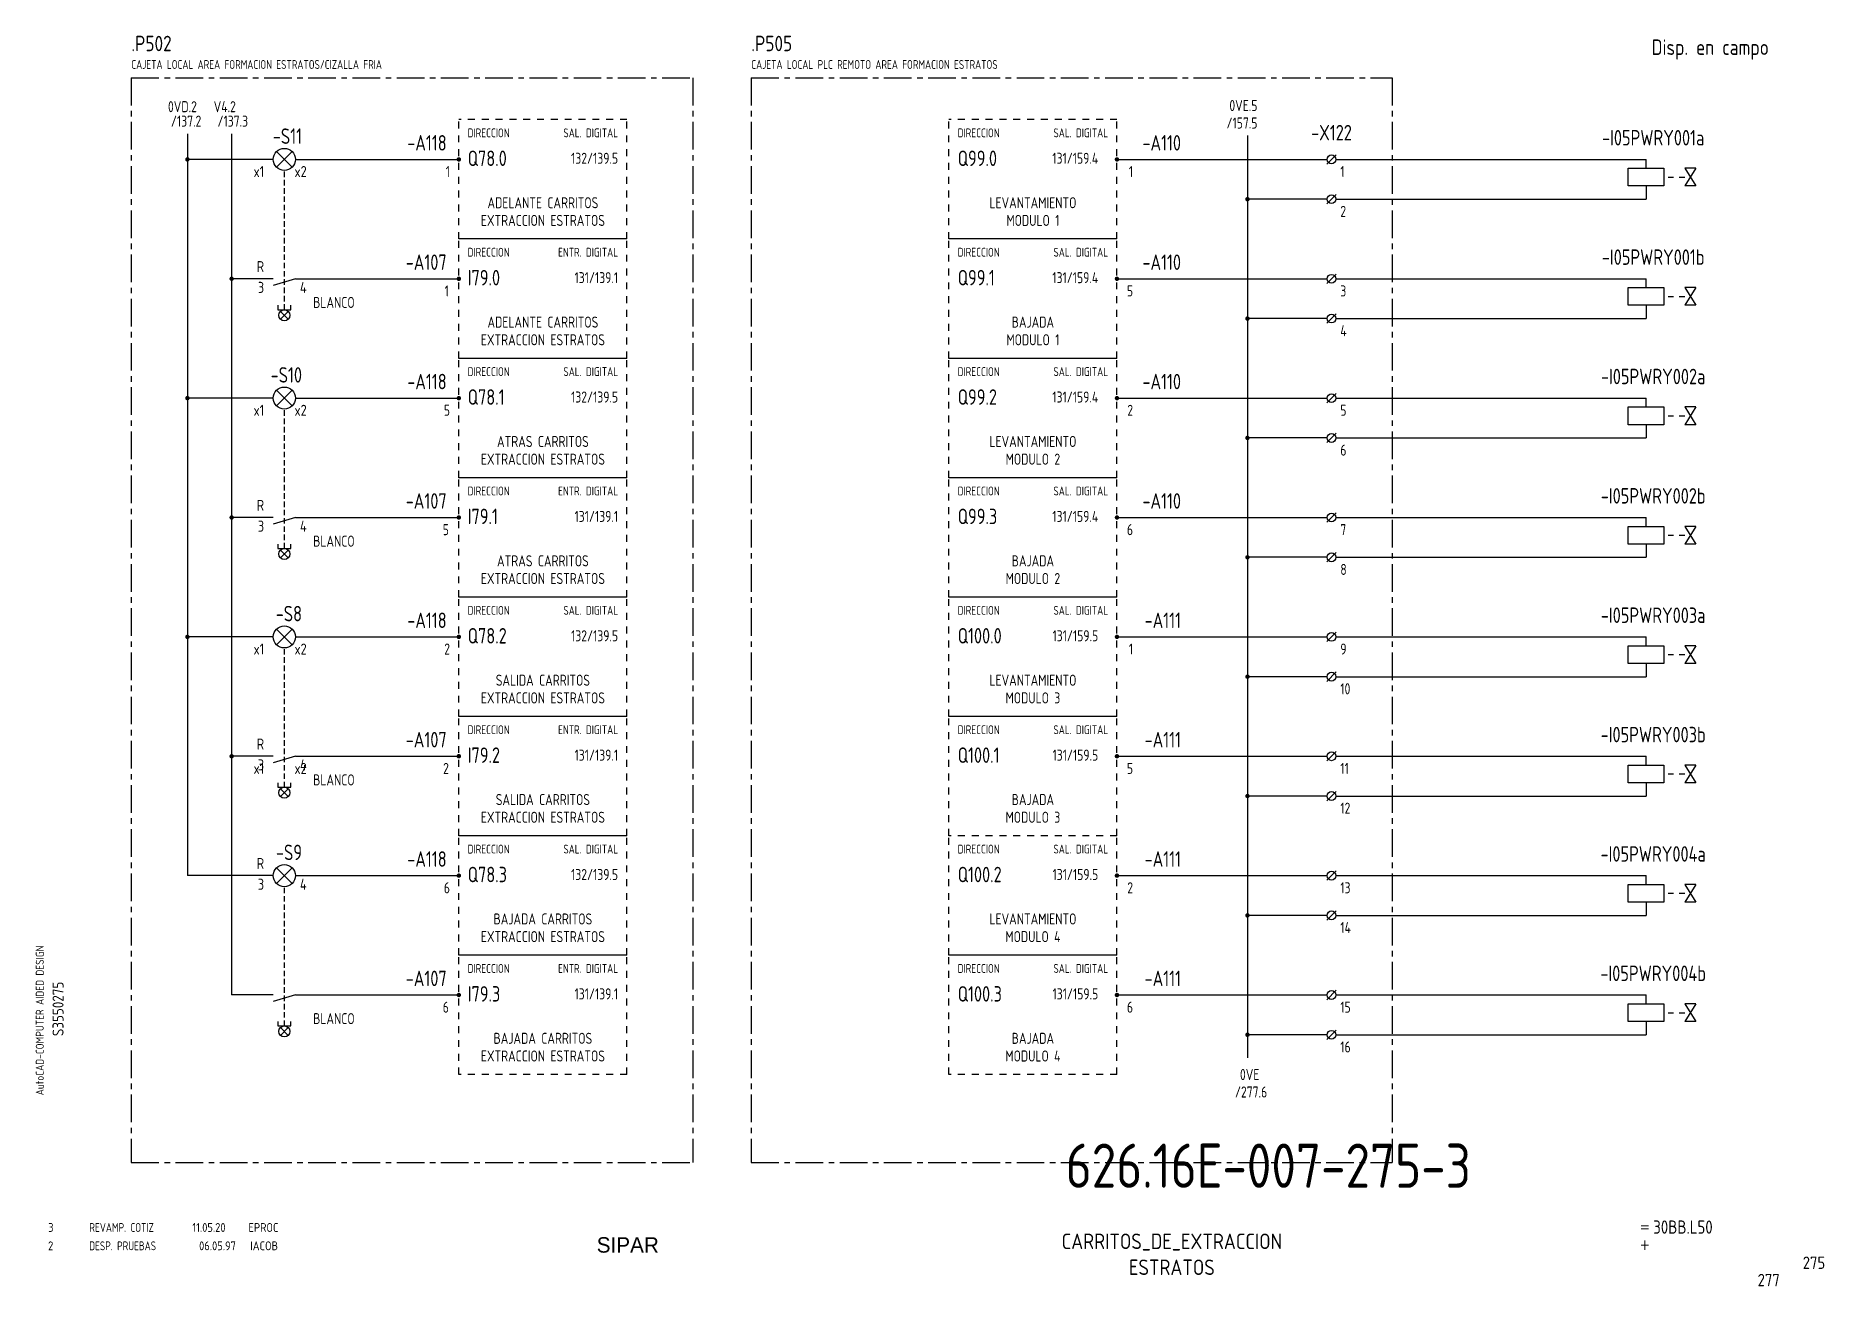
# Model space of a CAD drawing. Extents: x 10 to 414, y 6 to 288.
import ezdxf
from ezdxf.enums import TextEntityAlignment as Align

# ---------------------------------------------------------------- set-up
doc = ezdxf.new("R2010")
doc.units = 0
doc.header["$LTSCALE"] = 5
doc.header["$MEASUREMENT"] = 0
for name, pattern in [('CENTER', [2, 1.25, -0.25, 0.25, -0.25]), ('HIDDEN', [0.375, 0.25, -0.125]), ('HIDDEN1', [0.625, 0.3125, -0.3125])]:
    doc.linetypes.add(name, pattern=pattern)
doc.layers.get('0').update_dxf_attribs({"linetype": 'CONTINUOUS'})
doc.layers.add('CART', color=7, linetype='CONTINUOUS')
doc.styles.add('DIN', font='DIN.shx', dxfattribs={"width": 0.85})
doc.styles.add('N', font='ROMANS', dxfattribs={"width": 0.85, "height": 3})
doc.styles.add('SIMPLEX', font='SIMPLEX', dxfattribs={"width": 0.85})
doc.styles.add('X', font='UNIV.SHX', dxfattribs={"height": 3.5})

# ---------------------------------------------------------------- blocks, each defined once
blk = doc.blocks.new('B5-3')
at = {"linetype": 'Continuous', "const_width": 0.5}
blk.add_lwpolyline([(-0.25, 0, 1), (0.25, 0, 1)], format="xyb", close=True, dxfattribs=at)
blk = doc.blocks.new('NORMALE')
at = {"linetype": 'Continuous'}
blk.add_line((-1.06, -1.06), (1.06, 1.06), dxfattribs=at)
at = {"color": 7}
blk.add_circle((0, 0), 1, dxfattribs=at)
at = {"color": 7, "style": 'SIMPLEX', "flags": 9}
for tag, p in [('QUADRO', (-7.5, 4)), ('SEZIONE', (-7.5, 2.5)), ('NUMO', (-7.5, 1)), ('NUMM', (-7.5, -0.5)), ('NOTEM', (-7.5, -2)), ('NOTEV', (-7.5, -3.5)), ('UTENZA', (-7.5, -5)), ('RIP', (-7.5, -6.5)), ('RAGGIO', (-7.5, -8))]:
    blk.add_attdef(tag, p, '', height=1, dxfattribs=at)
at = {"color": 3, "style": 'SIMPLEX', "flags": 8}
for tag, p in [('NUMI', (1.5, 0.5)), ('MORSETTIERA', (1.5, -2.5))]:
    blk.add_attdef(tag, p, '', height=2, dxfattribs=at)
blk = doc.blocks.new('REV2')
at = {"color": 3, "style": 'DIN'}
for s, width, p in [('2', 0.9, (12.45, 13.79)), ('DESP. PRUEBAS', 0.8, (21.76, 13.79)), ('06.05.97', 0.9, (46.59, 13.79)), ('IACOB', 0.9, (58.16, 13.79))]:
    blk.add_text(s, height=2, dxfattribs=dict(at, width=width)).set_placement(p)
blk = doc.blocks.new('LUM')
at = {"style": 'DIN', "width": 0.85}
for s, p in [('x1', (-4.57, -4)), ('x2', (5.06, -4)), ('R', (-4.57, -25.5)), ('3', (-4.57, -30.2)), ('4', (5.06, -30.2))]:
    blk.add_text(s, height=2.5, dxfattribs=at).set_placement(p, align=Align.RIGHT)

msp = doc.modelspace()

# ---------------------------------------------------------------- linework, layer by layer
at = {"color": 3, "linetype": 'CENTER'}
for p, q in [((31.27, 279), (158.24, 279)), ((31.27, 279), (31.27, 33.63)), ((158.24, 279), (158.24, 33.63)), ((171.42, 279), (171.42, 33.63)), ((171.42, 279), (316.27, 279)), ((316.27, 279), (316.27, 33.63)), ((31.27, 33.63), (158.24, 33.63)), ((171.42, 33.63), (316.27, 33.63))]:
    msp.add_line(p, q, dxfattribs=at)
at = {"linetype": 'HIDDEN1'}
for p, q in [((143.31, 269.53), (105.31, 269.53)), ((105.31, 242.53), (105.31, 269.53)), ((143.31, 242.53), (143.31, 269.53)), ((254.09, 269.53), (216.09, 269.53)), ((216.09, 242.53), (216.09, 269.53)), ((254.09, 242.53), (254.09, 269.53)), ((105.31, 215.53), (105.31, 242.53)), ((143.31, 215.53), (143.31, 242.53)), ((216.09, 215.53), (216.09, 242.53)), ((254.09, 215.53), (254.09, 242.53)), ((105.31, 188.53), (105.31, 215.53)), ((143.31, 188.53), (143.31, 215.53)), ((216.09, 188.53), (216.09, 215.53)), ((254.09, 188.53), (254.09, 215.53)), ((105.31, 161.53), (105.31, 188.53)), ((143.31, 161.53), (143.31, 188.53)), ((216.09, 161.53), (216.09, 188.53)), ((254.09, 161.53), (254.09, 188.53)), ((143.31, 161.53), (105.31, 161.53)), ((105.31, 134.53), (105.31, 161.53)), ((143.31, 134.53), (143.31, 161.53)), ((216.09, 134.53), (216.09, 161.53)), ((254.09, 134.53), (254.09, 161.53)), ((105.31, 107.53), (105.31, 134.53)), ((143.31, 107.53), (143.31, 134.53)), ((216.09, 107.53), (216.09, 134.53)), ((254.09, 107.53), (254.09, 134.53)), ((105.31, 80.53), (105.31, 107.53)), ((143.31, 107.53), (105.31, 107.53)), ((143.31, 80.53), (143.31, 107.53)), ((254.09, 107.53), (216.09, 107.53)), ((216.09, 80.53), (216.09, 107.53)), ((254.09, 80.53), (254.09, 107.53)), ((105.31, 53.53), (105.31, 80.53)), ((143.31, 53.53), (143.31, 80.53)), ((216.09, 53.53), (216.09, 80.53)), ((254.09, 53.53), (254.09, 80.53)), ((143.31, 53.53), (105.31, 53.53)), ((254.09, 53.53), (216.09, 53.53))]:
    msp.add_line(p, q, dxfattribs=at)
at = {"linetype": 'Continuous'}
for p, q in [((43.95, 266.35), (43.95, 98.53)), ((53.95, 266.35), (53.95, 71.53)), ((283.59, 265.91), (283.59, 57.28)), ((67.63, 258.76), (64.1, 262.3)), ((64.1, 258.76), (67.63, 262.3)), ((373.69, 258.53), (373.69, 260.53)), ((369.69, 258.53), (377.69, 258.53)), ((369.69, 254.53), (369.69, 258.53)), ((377.69, 258.53), (377.69, 254.53)), ((384.94, 258.53), (382.44, 258.53)), ((384.94, 258.53), (382.44, 254.53)), ((382.44, 258.53), (384.94, 254.53)), ((301.59, 251.53), (283.59, 251.53)), ((377.69, 254.53), (369.69, 254.53)), ((373.69, 254.53), (373.69, 251.53)), ((384.94, 254.53), (382.44, 254.53)), ((143.31, 242.53), (105.31, 242.53)), ((254.09, 242.53), (216.09, 242.53)), ((369.69, 231.53), (377.69, 231.53)), ((369.69, 227.53), (369.69, 231.53)), ((373.69, 231.53), (373.69, 233.53)), ((377.69, 231.53), (377.69, 227.53)), ((382.44, 231.53), (384.94, 227.53)), ((384.94, 231.53), (382.44, 227.53)), ((384.94, 231.53), (382.44, 231.53)), ((377.69, 227.53), (369.69, 227.53)), ((373.69, 227.53), (373.69, 224.53)), ((384.94, 227.53), (382.44, 227.53)), ((64.98, 224.39), (66.75, 226.16)), ((66.75, 224.39), (64.98, 226.16)), ((301.59, 224.53), (283.59, 224.53)), ((143.31, 215.53), (105.31, 215.53)), ((254.09, 215.53), (216.09, 215.53)), ((67.63, 204.76), (64.1, 208.3)), ((64.1, 204.76), (67.63, 208.3)), ((373.69, 204.53), (373.69, 206.53)), ((369.69, 204.53), (377.69, 204.53)), ((369.69, 200.53), (369.69, 204.53)), ((377.69, 204.53), (377.69, 200.53)), ((382.44, 204.53), (384.94, 200.53)), ((384.94, 204.53), (382.44, 200.53)), ((384.94, 204.53), (382.44, 204.53)), ((377.69, 200.53), (369.69, 200.53)), ((373.69, 200.53), (373.69, 197.53)), ((384.94, 200.53), (382.44, 200.53)), ((301.59, 197.53), (283.59, 197.53)), ((143.31, 188.53), (105.31, 188.53)), ((254.09, 188.53), (216.09, 188.53)), ((373.69, 177.53), (373.69, 179.53)), ((369.69, 177.53), (377.69, 177.53)), ((369.69, 173.53), (369.69, 177.53)), ((377.69, 177.53), (377.69, 173.53)), ((382.44, 177.53), (384.94, 173.53)), ((384.94, 177.53), (382.44, 173.53)), ((384.94, 177.53), (382.44, 177.53)), ((64.98, 170.39), (66.75, 172.16)), ((66.75, 170.39), (64.98, 172.16)), ((301.59, 170.53), (283.59, 170.53)), ((377.69, 173.53), (369.69, 173.53)), ((373.69, 173.53), (373.69, 170.53)), ((384.94, 173.53), (382.44, 173.53)), ((143.31, 161.53), (105.31, 161.53)), ((254.09, 161.53), (216.09, 161.53)), ((67.63, 150.76), (64.1, 154.3)), ((64.1, 150.76), (67.63, 154.3)), ((369.69, 150.53), (377.69, 150.53)), ((369.69, 146.53), (369.69, 150.53)), ((373.69, 150.53), (373.69, 152.53)), ((377.69, 150.53), (377.69, 146.53)), ((382.44, 150.53), (384.94, 146.53)), ((384.94, 150.53), (382.44, 146.53)), ((384.94, 150.53), (382.44, 150.53)), ((377.69, 146.53), (369.69, 146.53)), ((373.69, 146.53), (373.69, 143.53)), ((384.94, 146.53), (382.44, 146.53)), ((301.59, 143.53), (283.59, 143.53)), ((143.31, 134.53), (105.31, 134.53)), ((254.09, 134.53), (216.09, 134.53)), ((373.69, 123.53), (373.69, 125.53)), ((369.69, 123.53), (377.69, 123.53)), ((369.69, 119.53), (369.69, 123.53)), ((377.69, 123.53), (377.69, 119.53)), ((382.44, 123.53), (384.94, 119.53)), ((384.94, 123.53), (382.44, 119.53)), ((384.94, 123.53), (382.44, 123.53)), ((64.98, 116.39), (66.75, 118.16)), ((66.75, 116.39), (64.98, 118.16)), ((377.69, 119.53), (369.69, 119.53)), ((373.69, 119.53), (373.69, 116.53)), ((384.94, 119.53), (382.44, 119.53)), ((301.59, 116.53), (283.59, 116.53)), ((143.31, 107.53), (105.31, 107.53)), ((67.63, 96.76), (64.1, 100.3)), ((64.1, 96.76), (67.63, 100.3)), ((373.69, 96.53), (373.69, 98.53)), ((369.69, 96.53), (377.69, 96.53)), ((369.69, 92.53), (369.69, 96.53)), ((377.69, 96.53), (377.69, 92.53)), ((384.94, 96.53), (382.44, 96.53)), ((384.94, 96.53), (382.44, 92.53)), ((382.44, 96.53), (384.94, 92.53)), ((301.59, 89.53), (283.59, 89.53)), ((377.69, 92.53), (369.69, 92.53)), ((373.69, 92.53), (373.69, 89.53)), ((384.94, 92.53), (382.44, 92.53)), ((143.31, 80.53), (105.31, 80.53)), ((254.09, 80.53), (216.09, 80.53)), ((369.69, 69.53), (377.69, 69.53)), ((369.69, 65.53), (369.69, 69.53)), ((373.69, 69.53), (373.69, 71.53)), ((377.69, 69.53), (377.69, 65.53)), ((384.94, 69.53), (382.44, 69.53)), ((384.94, 69.53), (382.44, 65.53)), ((382.44, 69.53), (384.94, 65.53)), ((377.69, 65.53), (369.69, 65.53)), ((373.69, 65.53), (373.69, 62.53)), ((384.94, 65.53), (382.44, 65.53)), ((64.98, 62.39), (66.75, 64.16)), ((66.75, 62.39), (64.98, 64.16)), ((301.59, 62.53), (283.59, 62.53))]:
    msp.add_line(p, q, dxfattribs=at)
for p, q in [((63.36, 260.53), (43.95, 260.53)), ((68.36, 260.53), (73.36, 260.53)), ((73.36, 260.53), (105.31, 260.53)), ((254.09, 260.53), (301.59, 260.53)), ((303.59, 260.53), (373.69, 260.53)), ((378.69, 256.53), (379.94, 256.53)), ((381.19, 256.53), (382.44, 256.53)), ((303.59, 251.53), (373.69, 251.53)), ((63.36, 233.53), (53.95, 233.53)), ((68.36, 233.53), (63.36, 232.03)), ((68.36, 233.53), (73.36, 233.53)), ((73.36, 233.53), (105.31, 233.53)), ((254.09, 233.53), (301.59, 233.53)), ((303.59, 233.53), (373.69, 233.53)), ((64.36, 227.53), (64.36, 226.53)), ((64.36, 226.53), (67.36, 226.53)), ((67.36, 226.53), (67.36, 227.53)), ((378.69, 229.53), (379.94, 229.53)), ((381.19, 229.53), (382.44, 229.53)), ((303.59, 224.53), (373.69, 224.53)), ((63.36, 206.53), (43.95, 206.53)), ((63.36, 206.53), (60.86, 206.53)), ((68.36, 206.53), (73.36, 206.53)), ((73.36, 206.53), (105.31, 206.53)), ((254.09, 206.53), (301.59, 206.53)), ((303.59, 206.53), (373.69, 206.53)), ((378.69, 202.53), (379.94, 202.53)), ((381.19, 202.53), (382.44, 202.53)), ((303.59, 197.53), (373.69, 197.53)), ((63.36, 179.53), (53.95, 179.53)), ((63.36, 179.53), (60.36, 179.53)), ((68.36, 179.53), (63.36, 178.03)), ((68.36, 179.53), (73.36, 179.53)), ((73.36, 179.53), (105.31, 179.53)), ((254.09, 179.53), (301.59, 179.53)), ((303.59, 179.53), (373.69, 179.53)), ((378.69, 175.53), (379.94, 175.53)), ((381.19, 175.53), (382.44, 175.53)), ((64.36, 173.53), (64.36, 172.53)), ((64.36, 172.53), (67.36, 172.53)), ((67.36, 172.53), (67.36, 173.53)), ((303.59, 170.53), (373.69, 170.53)), ((63.36, 152.53), (43.95, 152.53)), ((63.36, 152.53), (60.86, 152.53)), ((68.36, 152.53), (73.36, 152.53)), ((73.36, 152.53), (105.31, 152.53)), ((254.09, 152.53), (301.59, 152.53)), ((303.59, 152.53), (373.69, 152.53)), ((378.69, 148.53), (379.94, 148.53)), ((381.19, 148.53), (382.44, 148.53)), ((303.59, 143.53), (373.69, 143.53)), ((63.36, 125.53), (53.95, 125.53)), ((63.36, 125.53), (60.36, 125.53)), ((68.36, 125.53), (63.36, 124.03)), ((68.36, 125.53), (73.36, 125.53)), ((73.36, 125.53), (105.31, 125.53)), ((254.09, 125.53), (301.59, 125.53)), ((303.59, 125.53), (373.69, 125.53)), ((378.69, 121.53), (379.94, 121.53)), ((381.19, 121.53), (382.44, 121.53)), ((64.36, 119.53), (64.36, 118.53)), ((64.36, 118.53), (67.36, 118.53)), ((67.36, 118.53), (67.36, 119.53)), ((303.59, 116.53), (373.69, 116.53)), ((63.36, 98.53), (43.95, 98.53)), ((63.36, 98.53), (60.86, 98.53)), ((68.36, 98.53), (73.36, 98.53)), ((73.36, 98.53), (105.31, 98.53)), ((254.09, 98.53), (301.59, 98.53)), ((303.59, 98.53), (373.69, 98.53)), ((378.69, 94.53), (379.94, 94.53)), ((381.19, 94.53), (382.44, 94.53)), ((303.59, 89.53), (373.69, 89.53)), ((63.36, 71.53), (53.95, 71.53)), ((63.36, 71.53), (60.36, 71.53)), ((68.36, 71.53), (63.36, 70.03)), ((68.36, 71.53), (73.36, 71.53)), ((73.36, 71.53), (105.31, 71.53)), ((254.09, 71.53), (301.59, 71.53)), ((303.59, 71.53), (373.69, 71.53)), ((64.36, 65.53), (64.36, 64.53)), ((67.36, 64.53), (67.36, 65.53)), ((378.69, 67.53), (379.94, 67.53)), ((381.19, 67.53), (382.44, 67.53)), ((64.36, 64.53), (67.36, 64.53)), ((303.59, 62.53), (373.69, 62.53))]:
    msp.add_line(p, q)
at = {"linetype": 'HIDDEN'}
for p, q in [((65.86, 226.53), (65.86, 258.03)), ((65.86, 172.53), (65.86, 204.03)), ((65.86, 118.53), (65.86, 150.03)), ((65.86, 64.53), (65.86, 96.03))]:
    msp.add_line(p, q, dxfattribs=at)
for centre in [(65.86, 260.53), (65.86, 206.53), (65.86, 152.53), (65.86, 98.53)]:
    msp.add_circle(centre, 2.5)
at = {"linetype": 'Continuous'}
for centre in [(65.86, 225.28), (65.86, 171.28), (65.86, 117.28), (65.86, 63.28)]:
    msp.add_circle(centre, 1.25, dxfattribs=at)

# ---------------------------------------------------------------- block references
for p in [(43.95, 260.53), (105.31, 260.53), (53.95, 233.53), (105.31, 233.53), (43.95, 206.53), (105.31, 206.53), (53.95, 179.53), (105.31, 179.53), (43.95, 152.53), (105.31, 152.53), (53.95, 125.53), (105.31, 125.53), (105.31, 98.53), (105.31, 71.53)]:
    msp.add_blockref('B5-3', p)
for name, p in [('LUM', (65.86, 260.53)), ('NORMALE', (302.59, 260.53)), ('NORMALE', (302.59, 251.53)), ('NORMALE', (302.59, 233.53)), ('NORMALE', (302.59, 224.53)), ('NORMALE', (302.59, 206.53)), ('LUM', (65.86, 206.53)), ('NORMALE', (302.59, 197.53)), ('NORMALE', (302.59, 179.53)), ('NORMALE', (302.59, 170.53)), ('LUM', (65.86, 152.53)), ('NORMALE', (302.59, 152.53)), ('NORMALE', (302.59, 143.53)), ('NORMALE', (302.59, 125.53)), ('LUM', (65.86, 125.53)), ('NORMALE', (302.59, 116.53)), ('NORMALE', (302.59, 98.53)), ('NORMALE', (302.59, 89.53)), ('NORMALE', (302.59, 71.53)), ('NORMALE', (302.59, 62.53)), ('REV2', (0, 0))]:
    msp.add_blockref(name, p, dxfattribs=at)
at = {"xscale": -1}
for p in [(254.09, 260.53), (283.59, 251.53), (254.09, 233.53), (283.59, 224.53), (254.09, 206.53), (283.59, 197.53), (254.09, 179.53), (283.59, 170.53), (254.09, 152.53), (283.59, 143.53), (254.09, 125.53), (283.59, 116.53), (254.09, 98.53), (283.59, 89.53), (254.09, 71.53), (283.59, 62.53)]:
    msp.add_blockref('B5-3', p, dxfattribs=at)

# ---------------------------------------------------------------- texts
at = {"color": 3, "style": 'DIN'}
for s, height, width, p in [('.P502', 3.5, 0.85, (31.27, 285)), ('.P505', 3.5, 0.85, (171.42, 285)), ('Q78.0', 3.5, 0.8, (107.31, 259.03)), ('Q99.0', 3.5, 0.8, (218.09, 259.03)), ('I79.0', 3.5, 0.8, (107.31, 232.03)), ('Q99.1', 3.5, 0.8, (218.09, 232.03)), ('Q78.1', 3.5, 0.8, (107.31, 205.03)), ('Q99.2', 3.5, 0.8, (218.09, 205.03)), ('I79.1', 3.5, 0.8, (107.31, 178.03)), ('Q99.3', 3.5, 0.8, (218.09, 178.03)), ('Q78.2', 3.5, 0.8, (107.31, 151.03)), ('Q100.0', 3.5, 0.8, (218.09, 151.03)), ('I79.2', 3.5, 0.8, (107.31, 124.03)), ('Q100.1', 3.5, 0.8, (218.09, 124.03)), ('Q78.3', 3.5, 0.8, (107.31, 97.03)), ('Q100.2', 3.5, 0.8, (218.09, 97.03)), ('I79.3', 3.5, 0.8, (107.31, 70.03)), ('Q100.3', 3.5, 0.8, (218.09, 70.03)), ('3', 2, 0.9, (12.48, 17.94)), ('REVAMP. COTIZ', 2, 0.8, (21.79, 17.94)), ('11.05.20', 2, 0.9, (45.07, 17.94)), ('EPROC', 2, 0.9, (57.75, 17.94))]:
    msp.add_text(s, height=height, dxfattribs=dict(at, width=width)).set_placement(p)
at = {"color": 2, "style": 'DIN', "width": 0.85}
msp.add_text('Disp. en campo', height=3.5, dxfattribs=at).set_placement((374.97, 284.16))
at = {"style": 'DIN', "width": 0.8}
for s, height, p in [('CAJETA LOCAL AREA FORMACION ESTRATOS/CIZALLA FRIA', 2, (31.27, 281)), ('CAJETA LOCAL PLC REMOTO AREA FORMACION ESTRATOS', 2, (171.42, 281)), ('1', 2.5, (304.59, 256.53)), ('2', 2.5, (304.59, 247.53)), ('3', 2.5, (304.59, 229.53)), ('4', 2.5, (304.59, 220.53)), ('5', 2.5, (304.59, 202.53)), ('6', 2.5, (304.59, 193.53)), ('7', 2.5, (304.59, 175.53)), ('8', 2.5, (304.59, 166.53)), ('9', 2.5, (304.59, 148.53)), ('10', 2.5, (304.59, 139.53)), ('11', 2.5, (304.59, 121.53)), ('12', 2.5, (304.59, 112.53)), ('13', 2.5, (304.59, 94.53)), ('14', 2.5, (304.59, 85.53)), ('15', 2.5, (304.59, 67.53)), ('16', 2.5, (304.59, 58.53))]:
    msp.add_text(s, height=height, dxfattribs=at).set_placement(p)
for s, p in [('0VD.2', (46.09, 271.21)), ('V4.2', (54.9, 271.21)), ('0VE.5', (285.85, 271.46)), ('/137.2', (47.09, 267.94)), ('/137.3', (57.66, 267.94)), ('/157.5', (285.85, 267.51)), ('1', (103.31, 256.53)), ('132/139.5', (141.31, 259.53)), ('131/159.4', (249.85, 259.53)), ('1', (257.73, 256.53)), ('131/139.1', (141.31, 232.53)), ('131/159.4', (249.85, 232.53)), ('1', (103.06, 229.53)), ('5', (257.73, 229.53)), ('BLANCO', (81.75, 226.93)), ('132/139.5', (141.31, 205.53)), ('131/159.4', (249.85, 205.53)), ('5', (103.31, 202.53)), ('2', (257.73, 202.53)), ('5', (103.06, 175.53)), ('131/139.1', (141.31, 178.53)), ('131/159.4', (249.85, 178.53)), ('6', (257.73, 175.53)), ('BLANCO', (81.75, 172.93)), ('132/139.5', (141.31, 151.53)), ('131/159.5', (249.85, 151.53)), ('2', (103.31, 148.53)), ('1', (257.73, 148.53)), ('131/139.1', (141.31, 124.53)), ('131/159.5', (249.85, 124.53)), ('BLANCO', (81.75, 118.93)), ('2', (103.06, 121.53)), ('5', (257.73, 121.53)), ('132/139.5', (141.31, 97.53)), ('131/159.5', (249.85, 97.53)), ('6', (103.31, 94.53)), ('2', (257.73, 94.53)), ('131/139.1', (141.31, 70.53)), ('131/159.5', (249.85, 70.53)), ('6', (103.06, 67.53)), ('6', (257.73, 67.53)), ('BLANCO', (81.75, 64.93)), ('0VE', (286.29, 52.29)), ('/277.6', (288.05, 48.34))]:
    msp.add_text(s, height=2.5, dxfattribs=at).set_placement(p, align=Align.RIGHT)
at = {"color": 3, "style": 'DIN', "width": 0.8}
for s, p in [('-S11', (69.86, 264.04)), ('-A118', (102.56, 262.53)), ('-A110', (268.57, 262.53)), ('-A107', (102.56, 235.53)), ('-A110', (268.57, 235.53)), ('-S10', (69.86, 210.04)), ('-A118', (102.56, 208.53)), ('-A110', (268.57, 208.53)), ('-A107', (102.56, 181.53)), ('-A110', (268.57, 181.53)), ('-S8', (69.86, 156.04)), ('-A118', (102.56, 154.53)), ('-A111', (268.57, 154.53)), ('-A107', (102.56, 127.53)), ('-A111', (268.57, 127.53)), ('-S9', (69.86, 102.04)), ('-A118', (102.56, 100.53)), ('-A111', (268.57, 100.53)), ('-A107', (102.56, 73.53)), ('-A111', (268.57, 73.53))]:
    msp.add_text(s, height=3.5, dxfattribs=at).set_placement(p, align=Align.RIGHT)
at = {"color": 1, "style": 'DIN', "width": 0.8}
for p in [(107.31, 265.53), (218.09, 265.53), (107.31, 238.53), (218.09, 238.53), (107.31, 211.53), (218.09, 211.53), (107.31, 184.53), (218.09, 184.53), (107.31, 157.53), (218.09, 157.53), (107.31, 130.53), (218.09, 130.53), (107.31, 103.53), (218.09, 103.53), (107.31, 76.53), (218.09, 76.53)]:
    msp.add_text('DIRECCION', height=2, dxfattribs=at).set_placement(p)
at = {"color": 1, "linetype": 'Continuous', "style": 'DIN', "width": 0.8}
for p in [(141.31, 265.53), (141.31, 211.53), (141.31, 157.53), (141.31, 103.53)]:
    msp.add_text('SAL. DIGITAL', height=2, dxfattribs=at).set_placement(p, align=Align.RIGHT)
at = {"color": 1, "style": 'DIN', "width": 0.8}
for s, p in [('SAL. DIGITAL', (252.09, 265.53)), ('ENTR. DIGITAL', (141.31, 238.53)), ('SAL. DIGITAL', (252.09, 238.53)), ('SAL. DIGITAL', (252.09, 211.53)), ('ENTR. DIGITAL', (141.31, 184.53)), ('SAL. DIGITAL', (252.09, 184.53)), ('SAL. DIGITAL', (252.09, 157.53)), ('ENTR. DIGITAL', (141.31, 130.53)), ('SAL. DIGITAL', (252.09, 130.53)), ('SAL. DIGITAL', (252.09, 103.53)), ('ENTR. DIGITAL', (141.31, 76.53)), ('SAL. DIGITAL', (252.09, 76.53))]:
    msp.add_text(s, height=2, dxfattribs=at).set_placement(p, align=Align.RIGHT)
at = {"color": 3, "style": 'DIN', "width": 0.8}
for s, p in [('-X122', (302.59, 264.83)), ('-I05PWRY001a', (375.31, 263.68)), ('-I05PWRY001b', (375.31, 236.68)), ('-I05PWRY002a', (375.31, 209.68)), ('-I05PWRY002b', (375.31, 182.68)), ('-I05PWRY003a', (375.31, 155.68)), ('-I05PWRY003b', (375.31, 128.68)), ('-I05PWRY004a', (375.31, 101.68)), ('-I05PWRY004b', (375.31, 74.68))]:
    msp.add_text(s, height=3.5, dxfattribs=at).set_placement(p, align=Align.CENTER)
at = {"style": 'DIN', "width": 0.8}
for s, p in [('ADELANTE CARRITOS', (124.31, 249.48)), ('LEVANTAMIENTO', (235.09, 249.48)), ('EXTRACCION ESTRATOS', (124.31, 245.48)), ('MODULO 1', (235.09, 245.48)), ('ADELANTE CARRITOS', (124.31, 222.48)), ('BAJADA', (235.09, 222.48)), ('EXTRACCION ESTRATOS', (124.31, 218.48)), ('MODULO 1', (235.09, 218.48)), ('ATRAS CARRITOS', (124.31, 195.48)), ('LEVANTAMIENTO', (235.09, 195.48)), ('EXTRACCION ESTRATOS', (124.31, 191.48)), ('MODULO 2', (235.09, 191.48)), ('ATRAS CARRITOS', (124.31, 168.48)), ('BAJADA', (235.09, 168.48)), ('EXTRACCION ESTRATOS', (124.31, 164.48)), ('MODULO 2', (235.09, 164.48)), ('SALIDA CARRITOS', (124.31, 141.48)), ('LEVANTAMIENTO', (235.09, 141.48)), ('EXTRACCION ESTRATOS', (124.31, 137.48)), ('MODULO 3', (235.09, 137.48)), ('SALIDA CARRITOS', (124.31, 114.48)), ('BAJADA', (235.09, 114.48)), ('EXTRACCION ESTRATOS', (124.31, 110.48)), ('MODULO 3', (235.09, 110.48)), ('BAJADA CARRITOS', (124.31, 87.48)), ('LEVANTAMIENTO', (235.09, 87.48)), ('EXTRACCION ESTRATOS', (124.31, 83.48)), ('MODULO 4', (235.09, 83.48)), ('BAJADA CARRITOS', (124.31, 60.48)), ('BAJADA', (235.09, 60.48)), ('EXTRACCION ESTRATOS', (124.31, 56.48)), ('MODULO 4', (235.09, 56.48))]:
    msp.add_text(s, height=2.5, dxfattribs=at).set_placement(p, align=Align.CENTER)
at = {"color": 2, "insert": (242.51, 37.92), "char_height": 10, "width": 111.0411, "attachment_point": 1, "style": 'DIN'}
msp.add_mtext('626.16E-007-275-3', dxfattribs=at)
at = {"layer": 'CART', "color": 1, "style": 'DIN', "width": 0.9}
msp.add_text('AutoCAD-COMPUTER AIDED DESIGN', height=1.8, rotation=90, dxfattribs=at).set_placement((11.47, 48.84))
at = {"layer": 'CART', "color": 3, "style": 'N', "width": 0.85}
for s, p in [('=', (372.24, 17.91)), ('+', (372.24, 13.87))]:
    msp.add_text(s, height=2.5, dxfattribs=at).set_placement(p)
at = {"layer": 'CART', "color": 3, "style": 'DIN', "width": 0.9, "flags": 1}
msp.add_attdef('S3550275', text='', height=2.5, rotation=90, dxfattribs=at).set_placement((15.95, 68.38), align=Align.CENTER)
at = {"layer": 'CART', "color": 3, "style": 'DIN', "width": 0.85}
msp.add_attdef('30BB.L50', text='', height=3, dxfattribs=at).set_placement((375.33, 16.63), align=Align.BOTTOM_LEFT)
at = {"layer": 'CART', "color": 6, "style": 'X', "flags": 1}
msp.add_attdef('SIPAR', text='', height=3.5, dxfattribs=at).set_placement((143.5, 15), align=Align.MIDDLE)
at = {"layer": 'CART', "color": 2, "style": 'DIN', "width": 0.9, "flags": 1}
for tag, p in [('CARRITOS_DE_EXTRACCION', (266.5, 15.65)), ('ESTRATOS', (266.5, 9.94))]:
    msp.add_attdef(tag, text='', height=3.5, dxfattribs=at).set_placement(p, align=Align.MIDDLE)
msp.add_attdef('275', text='', height=2.8, dxfattribs=at).set_placement((414.2, 9.56), align=Align.RIGHT)
at = {"layer": 'CART', "color": 7, "style": 'DIN', "width": 0.9, "flags": 1}
msp.add_attdef('277', (398.93, 5.65), '', height=2.8, dxfattribs=at)

doc.saveas('drawing.dxf')
